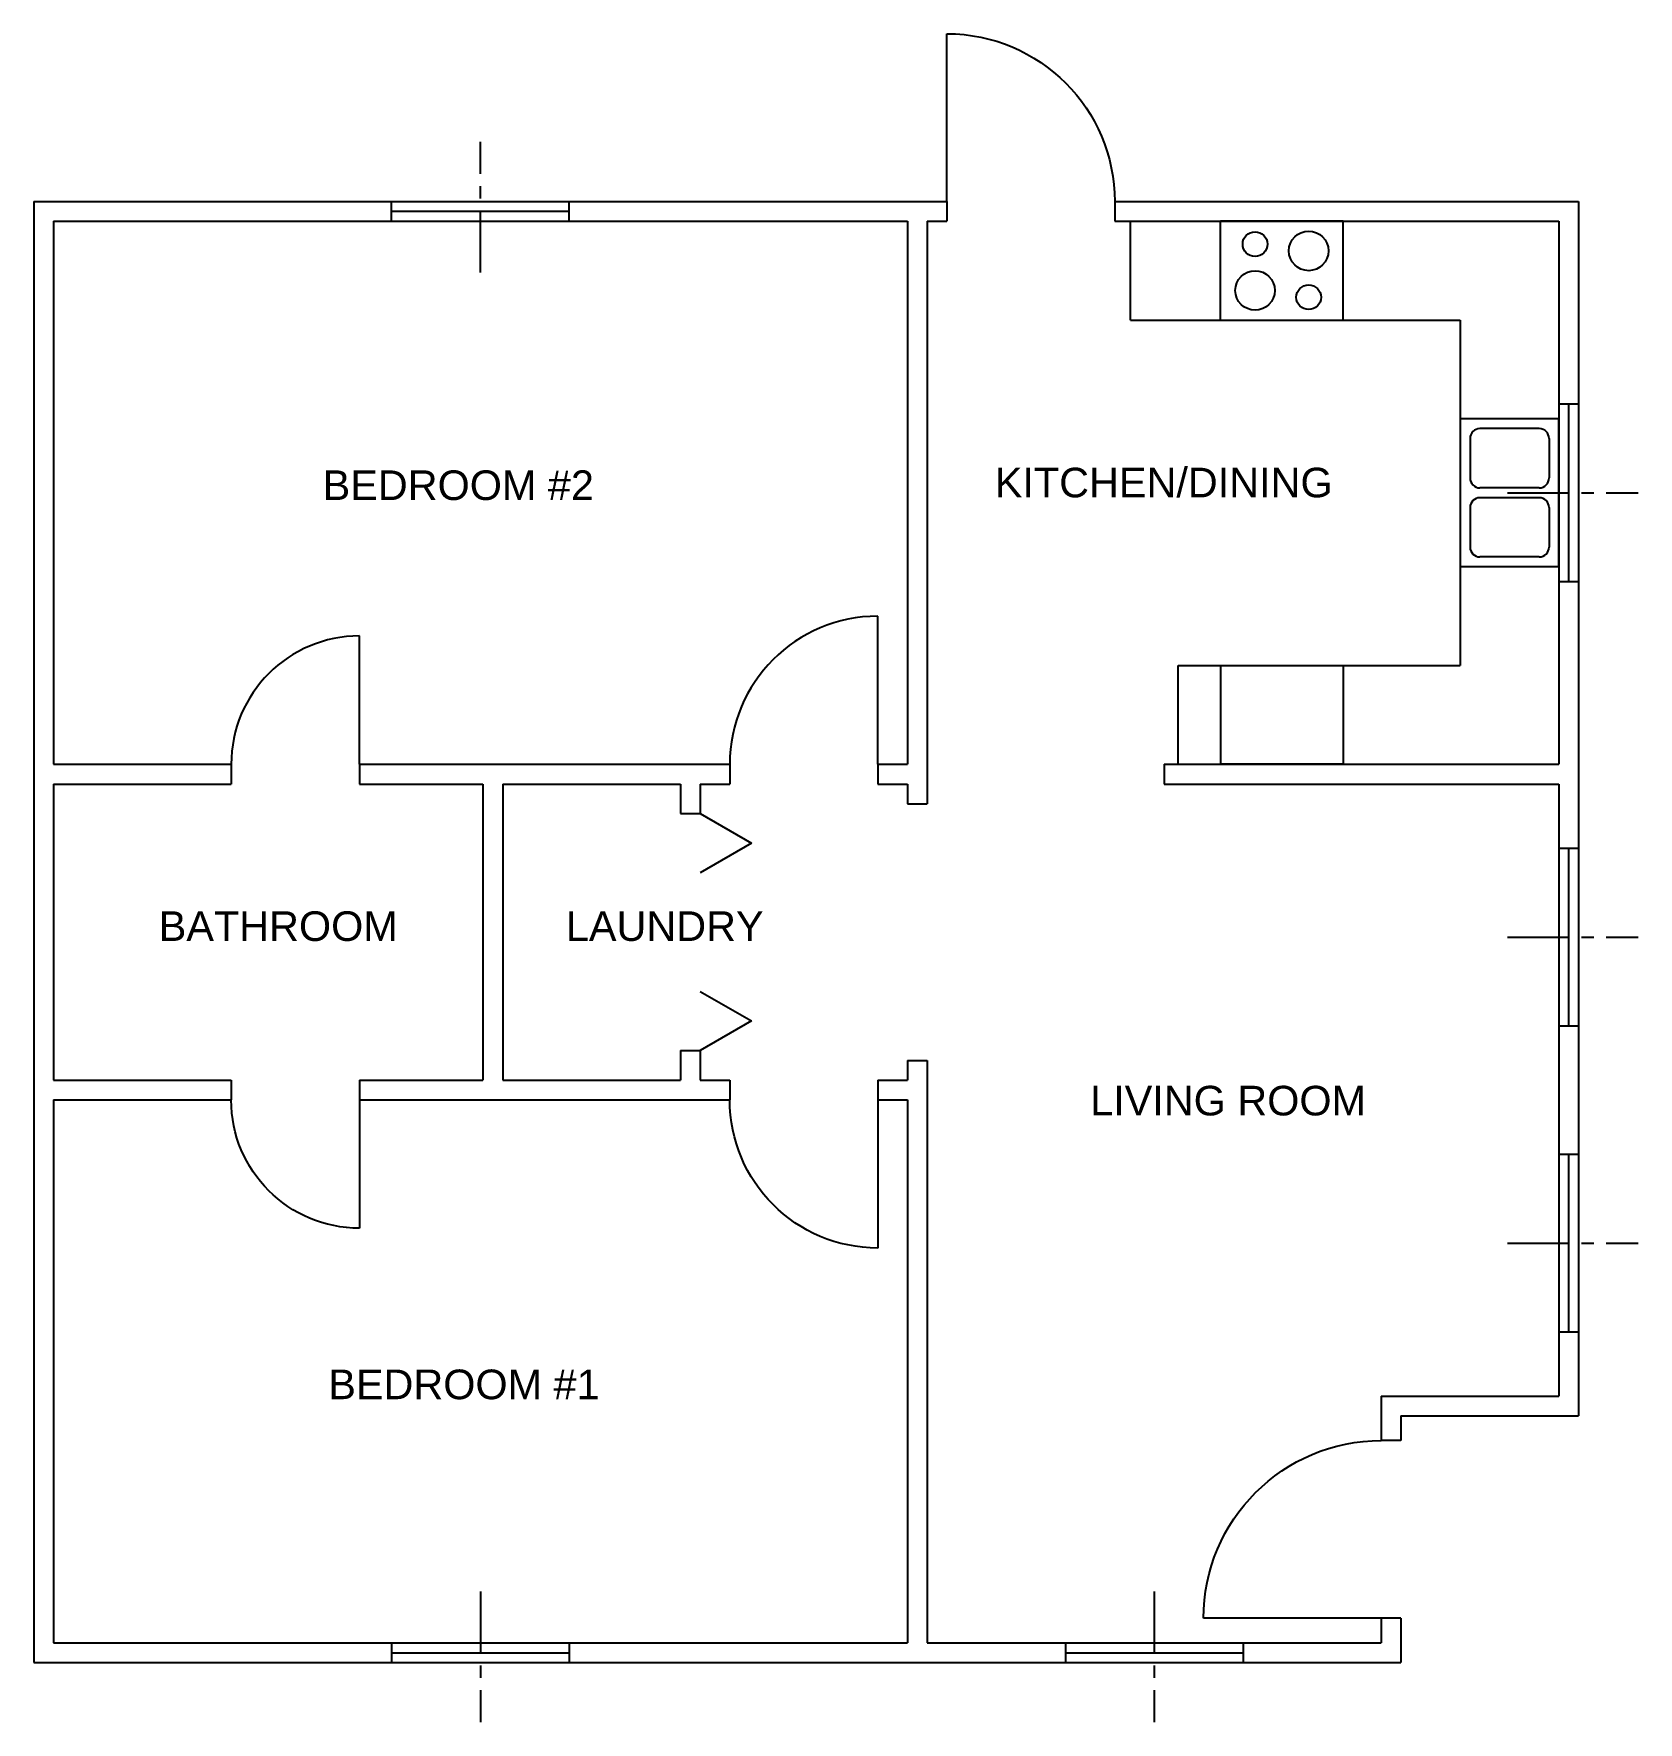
# Model space of a CAD drawing. Extents: x 116 to 441, y 55 to 397.
import ezdxf

# ---------------------------------------------------------------- set-up
doc = ezdxf.new("R2010")
doc.units = 0
doc.header["$LTSCALE"] = 10
doc.header["$MEASUREMENT"] = 0
doc.linetypes.add('CENTER', pattern=[2, 1.25, -0.25, 0.25, -0.25])
doc.layers.get('0').update_dxf_attribs({"linetype": 'CONTINUOUS'})
for name, color, linetype in [('COUNTERTOP', 4, 'CONTINUOUS'), ('ROOM LABELS', 6, 'CONTINUOUS'), ('WALLS', 7, 'CONTINUOUS'), ('WINDOW', 3, 'CONTINUOUS')]:
    doc.layers.add(name, color=color, linetype=linetype)
doc.styles.add('ROMAND', font='swissk.ttf')

# ---------------------------------------------------------------- blocks, each defined once
blk = doc.blocks.new('DOOR')
blk.add_line((0, 0), (0, 1))
blk.add_arc((0, 0), 1, 90, 180)
blk = doc.blocks.new('WINDOW')
at = {"linetype": 'CENTER'}
blk.add_line((0, 14.4), (0, -12.08), dxfattribs=at)
for p, q in [((-18, 4), (-18, 0)), ((18, 4), (18, 0)), ((-18, 2), (18, 2))]:
    blk.add_line(p, q)
blk = doc.blocks.new('Countertop')
for p, q in [((-86.83, -20), (-86.83, 0)), ((-86.83, -20), (-20, -20)), ((-20, -20), (-20, -90)), ((-77.11, -90), (-20, -90)), ((-77.11, -110), (-77.11, -90))]:
    blk.add_line(p, q)
blk = doc.blocks.new('Range')
for p, q in [((24.87, 20), (0, 20)), ((0, 0), (0, 20)), ((24.87, 0), (24.87, 20)), ((0, 0), (24.87, 0))]:
    blk.add_line(p, q)
for centre, radius in [((7, 15.38), 2.5), ((17.87, 14), 4), ((7, 6), 4), ((17.87, 4.62), 2.5)]:
    blk.add_circle(centre, radius)
blk = doc.blocks.new('Refrigerator')
for p, q in [((0, 0), (24.87, 0)), ((0, 0), (0, -20)), ((24.87, 0), (24.87, -20)), ((24.87, -20), (0, -20))]:
    blk.add_line(p, q)
blk = doc.blocks.new('Sink')
for p, q in [((0, 0), (-20, 0)), ((-20, 0), (-20, -30)), ((0, -30), (0, 0)), ((-4, -2), (-16, -2)), ((-18, -4), (-18, -12)), ((-2, -4), (-2, -12)), ((-4, -14), (-16, -14)), ((-4, -16), (-16, -16)), ((-18, -18), (-18, -26)), ((-2, -18), (-2, -26)), ((0, -30), (-20, -30)), ((-4, -28), (-16, -28))]:
    blk.add_line(p, q)
for centre, start, end in [((-16, -4), 90, 180), ((-4, -4), 0, 90), ((-16, -12), 180, 270), ((-4, -12), 270, 0), ((-16, -18), 90, 180), ((-4, -18), 0, 90), ((-16, -26), 180, 270), ((-4, -26), 270, 0)]:
    blk.add_arc(centre, 2, start, end)
blk = doc.blocks.new('louver')
for p, q in [((0, 0), (10.39, -6)), ((10.39, -6), (0, -12))]:
    blk.add_line(p, q)

msp = doc.modelspace()

# ---------------------------------------------------------------- linework, layer by layer
at = {"layer": 'WALLS'}
for p, q in [((116.17, 363.05), (116.17, 67.05)), ((116.17, 363.05), (301.17, 363.05)), ((301.17, 363.05), (301.17, 359.05)), ((335.17, 363.05), (335.17, 359.05)), ((335.17, 363.05), (429.17, 363.05)), ((429.17, 363.05), (429.17, 117.05)), ((120.17, 359.05), (120.17, 249.05)), ((120.17, 359.05), (293.17, 359.05)), ((293.17, 359.05), (293.17, 249.05)), ((297.17, 359.05), (297.17, 241.05)), ((297.17, 359.05), (301.17, 359.05)), ((335.17, 359.05), (425.17, 359.05)), ((425.17, 359.05), (425.17, 249.05)), ((120.17, 249.05), (156.17, 249.05)), ((156.17, 249.05), (156.17, 245.05)), ((182.17, 249.05), (182.17, 245.05)), ((182.17, 249.05), (257.17, 249.05)), ((257.17, 249.05), (257.17, 245.05)), ((287.17, 249.05), (287.17, 245.05)), ((287.17, 249.05), (293.17, 249.05)), ((345.17, 249.05), (345.17, 245.05)), ((345.17, 249.05), (425.17, 249.05)), ((120.17, 245.05), (156.17, 245.05)), ((120.17, 245.05), (120.17, 185.05)), ((182.17, 245.05), (207.17, 245.05)), ((207.17, 245.05), (207.17, 185.05)), ((211.17, 245.05), (211.17, 185.05)), ((211.17, 245.05), (247.17, 245.05)), ((247.17, 245.05), (247.17, 239.05)), ((251.17, 245.05), (251.17, 239.05)), ((251.17, 245.05), (257.17, 245.05)), ((287.17, 245.05), (293.17, 245.05)), ((293.17, 245.05), (293.17, 241.05)), ((345.17, 245.05), (425.17, 245.05)), ((425.17, 245.05), (425.17, 121.05)), ((293.17, 241.05), (297.17, 241.05)), ((247.17, 239.05), (251.17, 239.05)), ((247.17, 191.05), (251.17, 191.05)), ((247.17, 191.05), (247.17, 185.05)), ((251.17, 191.05), (251.17, 185.05)), ((293.17, 189.05), (293.17, 185.05)), ((293.17, 189.05), (297.17, 189.05)), ((297.17, 189.05), (297.17, 71.05)), ((120.17, 185.05), (156.17, 185.05)), ((156.17, 185.05), (156.17, 181.05)), ((182.17, 185.05), (207.17, 185.05)), ((182.17, 185.05), (182.17, 181.05)), ((211.17, 185.05), (247.17, 185.05)), ((251.17, 185.05), (257.17, 185.05)), ((257.17, 185.05), (257.17, 181.05)), ((287.17, 185.05), (287.17, 181.05)), ((287.17, 185.05), (293.17, 185.05)), ((120.17, 181.05), (156.17, 181.05)), ((120.17, 181.05), (120.17, 71.05)), ((182.17, 181.05), (257.17, 181.05)), ((287.17, 181.05), (293.17, 181.05)), ((293.17, 181.05), (293.17, 71.05)), ((389.17, 121.05), (389.17, 112.05)), ((389.17, 121.05), (425.17, 121.05)), ((393.17, 117.05), (393.17, 112.05)), ((393.17, 117.05), (429.17, 117.05)), ((393.17, 112.05), (389.17, 112.05)), ((393.17, 76.05), (389.17, 76.05)), ((389.17, 76.05), (389.17, 71.05)), ((393.17, 76.05), (393.17, 67.05)), ((120.17, 71.05), (293.17, 71.05)), ((297.17, 71.05), (389.17, 71.05)), ((116.17, 67.05), (393.17, 67.05))]:
    msp.add_line(p, q, dxfattribs=at)

# ---------------------------------------------------------------- block references
at = {"layer": 'COUNTERTOP'}
for name, p in [('Countertop', (425.17, 359.05)), ('Range', (356.6, 339.05)), ('Sink', (425.17, 319.05)), ('Refrigerator', (356.6, 269.05))]:
    msp.add_blockref(name, p, dxfattribs=at)
at = {"layer": 'WALLS'}
for p, xscale, yscale, zscale in [((301.17, 363.05), -34, 34, 34), ((287.17, 249.05), 30, 30, 30), ((182.17, 249.05), 26, 26, 26)]:
    msp.add_blockref('DOOR', p, dxfattribs=dict(at, xscale=xscale, yscale=yscale, zscale=zscale))
for p in [(251.17, 239.05), (251.17, 203.05)]:
    msp.add_blockref('louver', p, dxfattribs=at)
for p, xscale, yscale, zscale, rotation in [((182.17, 181.05), -26, 26, 26, 180), ((287.17, 181.05), -30, 30, 30, 180), ((389.17, 76.05), -36, 36, 36, 90)]:
    msp.add_blockref('DOOR', p, dxfattribs=dict(at, xscale=xscale, yscale=yscale, zscale=zscale, rotation=rotation))
at = {"layer": 'WINDOW'}
for p, rotation in [((206.67, 363.05), 180), ((429.17, 304.05), 90), ((429.17, 214.05), 90), ((429.17, 152.05), 90)]:
    msp.add_blockref('WINDOW', p, dxfattribs=dict(at, rotation=rotation))
for p in [(206.67, 67.05), (343.17, 67.05)]:
    msp.add_blockref('WINDOW', p, dxfattribs=at)

# ---------------------------------------------------------------- texts
at = {"layer": 'ROOM LABELS', "style": 'ROMAND'}
for s, p in [('BEDROOM #2', (174.7, 302.59)), ('KITCHEN/DINING', (310.88, 303.13)), ('BATHROOM', (141.49, 213.26)), ('LAUNDRY', (223.98, 213.26)), ('LIVING ROOM', (330.21, 177.91)), ('BEDROOM #1', (175.85, 120.42))]:
    msp.add_text(s, height=6, dxfattribs=at).set_placement(p)

doc.saveas('drawing.dxf')
